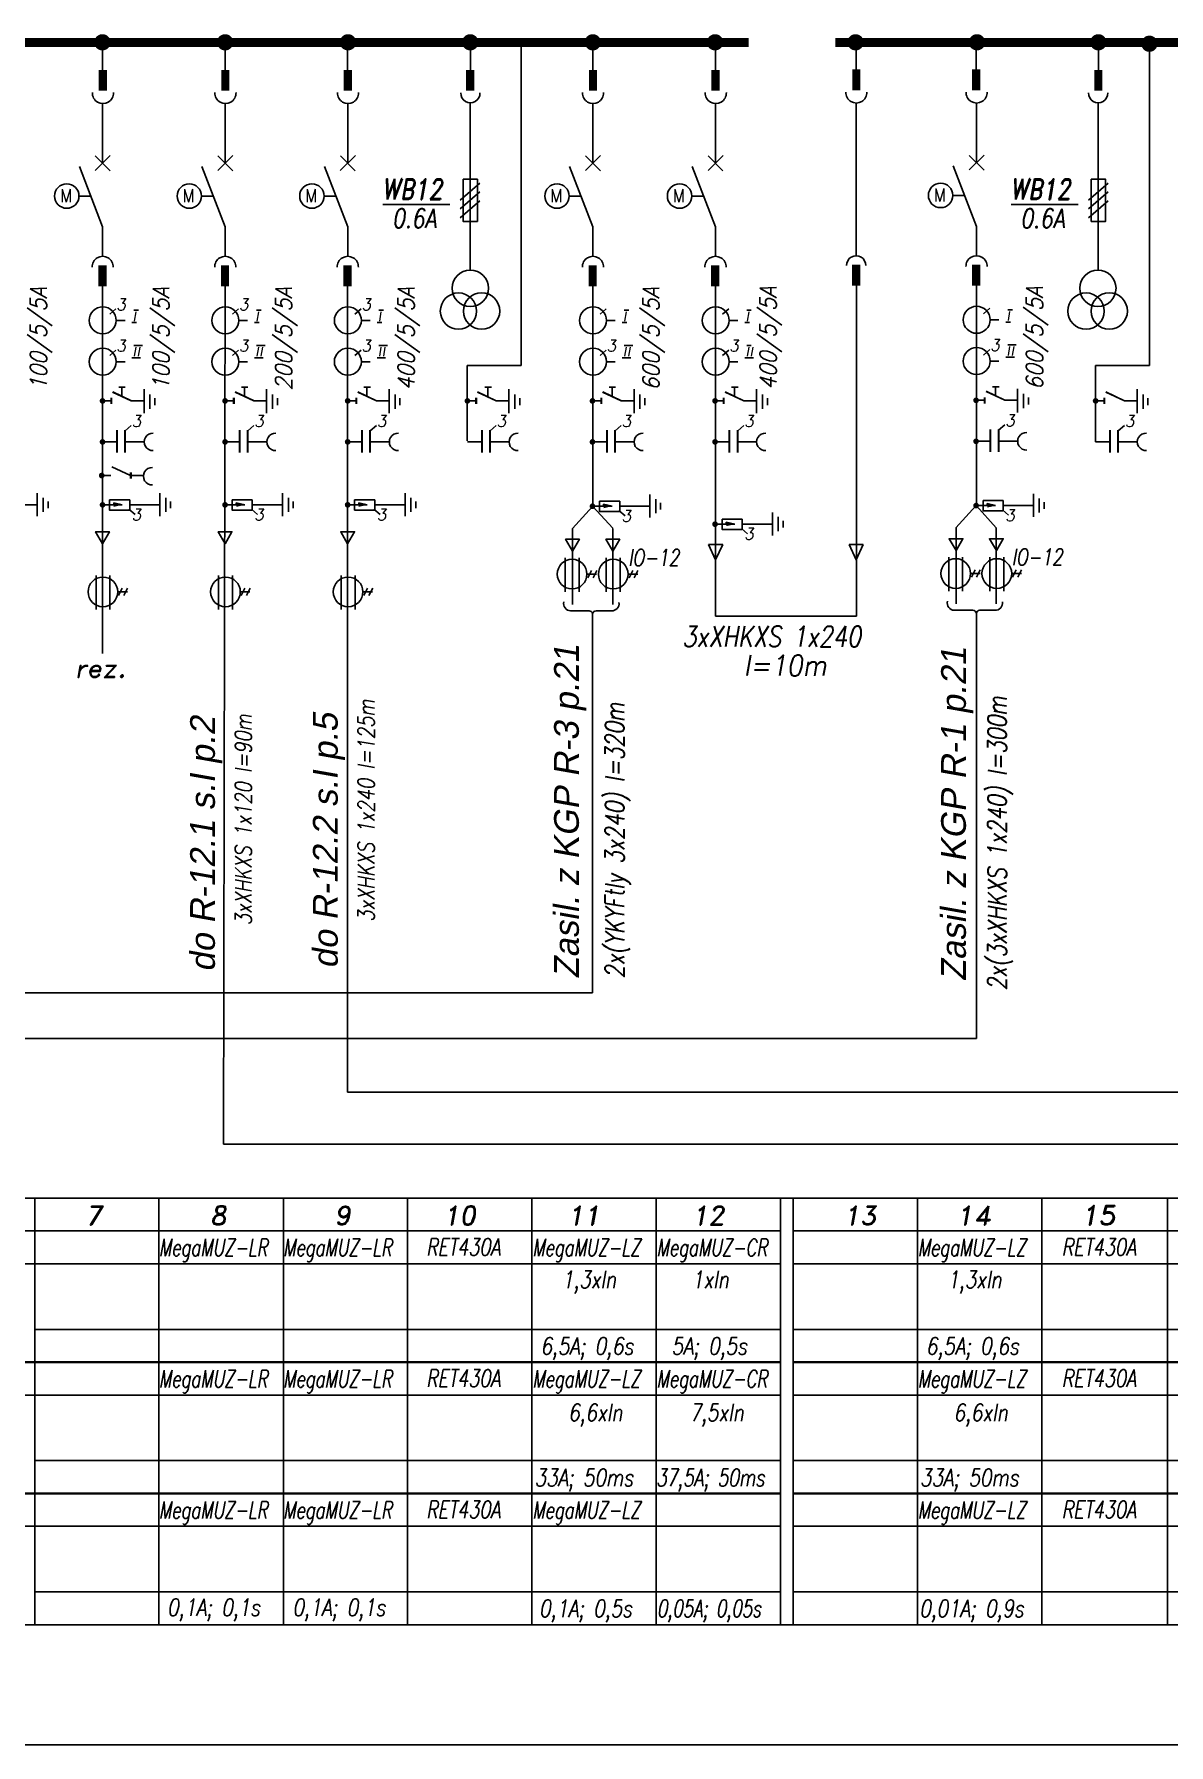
# Model space of a CAD drawing. Extents: x 5 to 594, y -5 to 420.
# Drawn here: x 129.7 to 281, y -0.3 to 227.9 of the extents above; entities that cross this region are included whole.
import ezdxf
from ezdxf.enums import TextEntityAlignment as Align

# ---------------------------------------------------------------- set-up
doc = ezdxf.new("R2010")
doc.units = 0
doc.header["$MEASUREMENT"] = 0
doc.layers.get('0').update_dxf_attribs({"linetype": 'CONTINUOUS'})
doc.styles.add('Arial', font='arial.ttf', dxfattribs={"width": 1.3, "oblique": 10, "height": 4})
doc.styles.add('ROMAND', font='romand', dxfattribs={"width": 0.7, "oblique": 10, "height": 3.5})
doc.styles.add('ROMANS', font='romans', dxfattribs={"width": 0.7, "oblique": 10, "height": 3.8})

msp = doc.modelspace()

# ---------------------------------------------------------------- linework, layer by layer
at = {"color": 7}
for p, q in [((138.78, 221.11), (138.78, 226.72)), ((155.13, 221.11), (155.13, 226.72)), ((171.48, 221.11), (171.48, 226.72)), ((187.85, 221.11), (187.85, 226.72)), ((204.18, 221.11), (204.18, 226.72)), ((220.53, 221.11), (220.53, 226.72)), ((239.31, 221.19), (239.31, 226.79)), ((255.33, 221.19), (255.33, 226.79)), ((271.64, 221.11), (271.64, 226.72)), ((138.79, 210.69), (138.79, 218.67)), ((138.79, 214.67), (138.79, 218.64)), ((155.14, 210.69), (155.14, 218.67)), ((155.14, 214.67), (155.14, 218.64)), ((171.49, 210.69), (171.49, 218.67)), ((171.49, 214.67), (171.49, 218.64)), ((187.84, 218.73), (187.84, 196.43)), ((204.19, 214.67), (204.19, 218.64)), ((204.19, 210.69), (204.19, 218.64)), ((220.54, 210.69), (220.54, 218.67)), ((220.54, 214.67), (220.54, 218.64)), ((239.31, 198.35), (239.31, 218.72)), ((255.36, 210.77), (255.36, 218.71)), ((271.6, 218.73), (271.6, 196.42)), ((138.79, 202.18), (135.69, 210.27)), ((137.8, 209.71), (139.81, 211.7)), ((139.8, 209.66), (137.82, 211.66)), ((155.14, 202.18), (152.04, 210.27)), ((154.15, 209.71), (156.16, 211.7)), ((156.15, 209.66), (154.17, 211.66)), ((171.49, 202.18), (168.39, 210.27)), ((170.5, 209.71), (172.51, 211.7)), ((172.5, 209.66), (170.53, 211.66)), ((204.19, 202.18), (201.09, 210.27)), ((203.2, 209.71), (205.21, 211.7)), ((205.2, 209.66), (203.23, 211.66)), ((220.54, 202.18), (217.44, 210.27)), ((219.55, 209.71), (221.56, 211.7)), ((221.55, 209.66), (219.58, 211.66)), ((255.36, 202.25), (252.25, 210.35)), ((254.37, 209.79), (256.38, 211.78)), ((256.37, 209.74), (254.39, 211.74)), ((189.12, 208.02), (186.48, 205.74)), ((272.93, 208.02), (270.29, 205.74)), ((135.64, 206.31), (137.2, 206.31)), ((151.99, 206.31), (153.55, 206.31)), ((168.34, 206.31), (169.9, 206.31)), ((189.12, 206.88), (186.48, 204.6)), ((189.12, 205.69), (186.48, 203.41)), ((201.04, 206.31), (202.6, 206.31)), ((217.39, 206.31), (218.95, 206.31)), ((252.2, 206.39), (253.77, 206.39)), ((272.93, 206.88), (270.29, 204.6)), ((272.93, 205.69), (270.29, 203.41)), ((176.19, 205.17), (185.13, 205.17)), ((259.99, 205.17), (268.94, 205.17)), ((138.79, 202.18), (138.79, 198.27)), ((155.14, 202.18), (155.14, 198.27)), ((171.49, 202.18), (171.49, 198.27)), ((204.19, 202.18), (204.19, 198.27)), ((220.54, 202.18), (220.54, 198.27)), ((255.36, 202.25), (255.36, 198.35)), ((138.78, 195.43), (138.78, 145.26)), ((155.13, 195.43), (154.93, 79.83)), ((171.48, 195.79), (171.48, 86.74)), ((204.18, 195.43), (204.18, 164.82)), ((220.53, 195.43), (220.53, 150.24)), ((239.34, 190.38), (239.34, 195.9)), ((255.35, 195.51), (255.35, 165.11)), ((139.74, 190.53), (140.57, 191.25)), ((140.58, 189.72), (141.78, 189.72)), ((142.96, 191.07), (143.58, 191.07)), ((156.1, 190.53), (156.92, 191.25)), ((156.93, 189.72), (158.13, 189.72)), ((159.31, 191.07), (159.93, 191.07)), ((172.45, 190.53), (173.27, 191.25)), ((173.28, 189.72), (174.48, 189.72)), ((175.66, 191.07), (176.28, 191.07)), ((205.15, 190.53), (205.97, 191.25)), ((205.98, 189.72), (207.18, 189.72)), ((208.36, 191.07), (208.98, 191.07)), ((221.5, 190.53), (222.32, 191.25)), ((222.33, 189.72), (223.53, 189.72)), ((224.71, 191.07), (225.33, 191.07)), ((239.34, 190.38), (239.34, 187.01)), ((256.31, 190.61), (257.14, 191.33)), ((257.15, 189.8), (258.34, 189.8)), ((259.27, 189.5), (259.89, 189.5)), ((259.53, 191.15), (260.15, 191.15)), ((142.7, 189.42), (143.32, 189.42)), ((159.05, 189.42), (159.67, 189.42)), ((175.4, 189.42), (176.02, 189.42)), ((208.1, 189.42), (208.72, 189.42)), ((224.45, 189.42), (225.07, 189.42)), ((139.74, 185.02), (140.57, 185.74)), ((142.96, 186.39), (143.58, 186.39)), ((143.49, 186.39), (144.11, 186.39)), ((156.1, 185.02), (156.92, 185.74)), ((159.31, 186.39), (159.93, 186.39)), ((159.84, 186.39), (160.46, 186.39)), ((172.45, 185.02), (173.27, 185.74)), ((175.66, 186.39), (176.28, 186.39)), ((176.19, 186.39), (176.81, 186.39)), ((205.15, 185.02), (205.97, 185.74)), ((208.36, 186.39), (208.98, 186.39)), ((208.89, 186.39), (209.51, 186.39)), ((221.5, 185.02), (222.32, 185.74)), ((224.71, 186.39), (225.33, 186.39)), ((239.34, 187.01), (239.34, 185.5)), ((239.34, 185.5), (239.34, 150.24)), ((256.31, 185.1), (257.14, 185.82)), ((259.53, 186.47), (260.15, 186.47)), ((260.06, 186.47), (260.68, 186.47)), ((140.58, 184.21), (141.78, 184.21)), ((142.7, 184.73), (143.32, 184.73)), ((143.23, 184.73), (143.85, 184.73)), ((156.93, 184.21), (158.13, 184.21)), ((159.05, 184.73), (159.67, 184.73)), ((159.58, 184.73), (160.2, 184.73)), ((173.28, 184.21), (174.48, 184.21)), ((175.4, 184.73), (176.02, 184.73)), ((175.93, 184.73), (176.55, 184.73)), ((205.98, 184.21), (207.18, 184.21)), ((208.1, 184.73), (208.72, 184.73)), ((208.64, 184.73), (209.26, 184.73)), ((222.33, 184.21), (223.53, 184.21)), ((224.45, 184.73), (225.07, 184.73)), ((224.99, 184.73), (225.61, 184.73)), ((257.15, 184.29), (258.34, 184.29)), ((259.27, 184.81), (259.89, 184.81)), ((259.8, 184.81), (260.42, 184.81)), ((144.32, 180.53), (144.32, 177.46)), ((144.32, 180.44), (144.32, 177.36)), ((160.67, 180.53), (160.67, 177.46)), ((160.67, 180.44), (160.67, 177.36)), ((177.02, 180.53), (177.02, 177.46)), ((177.02, 180.44), (177.02, 177.36)), ((193, 180.53), (193, 177.46)), ((193, 180.44), (193, 177.36)), ((209.68, 180.53), (209.68, 177.46)), ((209.68, 180.44), (209.68, 177.36)), ((226.03, 180.53), (226.03, 177.46)), ((226.03, 180.44), (226.03, 177.36)), ((260.85, 180.61), (260.85, 177.53)), ((260.85, 180.61), (260.85, 177.53)), ((260.85, 180.51), (260.85, 177.44)), ((260.85, 180.51), (260.85, 177.44)), ((276.8, 180.53), (276.8, 177.46)), ((276.8, 180.44), (276.8, 177.36)), ((138.78, 178.98), (139.97, 178.98)), ((139.92, 179.37), (139.92, 178.57)), ((139.97, 179.37), (139.97, 178.57)), ((142.62, 178.98), (140.12, 180.16)), ((142.64, 179), (140.14, 180.19)), ((142.62, 178.98), (144.32, 178.98)), ((145.11, 179.84), (145.11, 177.94)), ((145.76, 179.34), (145.76, 178.43)), ((155.13, 178.98), (156.32, 178.98)), ((156.27, 179.37), (156.27, 178.57)), ((156.32, 179.37), (156.32, 178.57)), ((158.97, 178.98), (156.47, 180.16)), ((158.99, 179), (156.49, 180.19)), ((158.97, 178.98), (160.67, 178.98)), ((161.46, 179.84), (161.46, 177.94)), ((162.11, 179.34), (162.11, 178.43)), ((171.48, 178.98), (172.67, 178.98)), ((172.62, 179.37), (172.62, 178.57)), ((172.67, 179.37), (172.67, 178.57)), ((175.32, 178.98), (172.82, 180.16)), ((175.34, 179), (172.84, 180.19)), ((175.32, 178.98), (177.02, 178.98)), ((177.81, 179.84), (177.81, 177.94)), ((178.46, 179.34), (178.46, 178.43)), ((187.46, 178.98), (188.65, 178.98)), ((188.6, 179.37), (188.6, 178.57)), ((188.65, 179.37), (188.65, 178.57)), ((191.3, 178.98), (188.8, 180.16)), ((191.31, 179), (188.82, 180.19)), ((191.3, 178.98), (193, 178.98)), ((193.79, 179.84), (193.79, 177.94)), ((194.44, 179.34), (194.44, 178.43)), ((204.14, 178.98), (205.33, 178.98)), ((205.28, 179.37), (205.28, 178.57)), ((205.33, 179.37), (205.33, 178.57)), ((207.98, 178.98), (205.48, 180.16)), ((208, 179), (205.5, 180.19)), ((207.98, 178.98), (209.68, 178.98)), ((210.47, 179.84), (210.47, 177.94)), ((211.12, 179.34), (211.12, 178.43)), ((220.49, 178.98), (221.68, 178.98)), ((221.63, 179.37), (221.63, 178.57)), ((221.68, 179.37), (221.68, 178.57)), ((224.33, 178.98), (221.83, 180.16)), ((224.35, 179), (221.85, 180.19)), ((224.33, 178.98), (226.03, 178.98)), ((226.82, 179.84), (226.82, 177.94)), ((227.47, 179.34), (227.47, 178.43)), ((255.31, 179.06), (256.5, 179.06)), ((256.45, 179.45), (256.45, 178.65)), ((256.5, 179.45), (256.5, 178.65)), ((259.15, 179.06), (256.65, 180.24)), ((259.16, 179.08), (256.67, 180.27)), ((259.15, 179.06), (260.85, 179.06)), ((259.15, 179.06), (260.85, 179.06)), ((261.64, 179.92), (261.64, 178.02)), ((261.64, 179.92), (261.64, 178.02)), ((262.29, 179.42), (262.29, 178.51)), ((262.29, 179.42), (262.29, 178.51)), ((271.26, 178.98), (272.45, 178.98)), ((272.4, 179.37), (272.4, 178.57)), ((272.45, 179.37), (272.45, 178.57)), ((275.1, 178.98), (272.6, 180.16)), ((275.12, 179), (272.62, 180.19)), ((275.1, 178.98), (276.8, 178.98)), ((277.59, 179.84), (277.59, 177.94)), ((278.24, 179.34), (278.24, 178.43)), ((258.32, 175.06), (259.15, 175.77)), ((138.78, 173.51), (140.7, 173.51)), ((141.78, 173.51), (144.34, 173.51)), ((141.8, 174.98), (142.62, 175.7)), ((155.13, 173.51), (157.06, 173.51)), ((158.13, 173.51), (160.69, 173.51)), ((158.15, 174.98), (158.97, 175.7)), ((171.48, 173.51), (173.41, 173.51)), ((174.48, 173.51), (177.04, 173.51)), ((174.5, 174.98), (175.32, 175.7)), ((187.46, 173.51), (189.38, 173.51)), ((190.46, 173.51), (193.01, 173.51)), ((190.47, 174.98), (191.29, 175.7)), ((204.14, 173.51), (206.06, 173.51)), ((207.14, 173.51), (209.7, 173.51)), ((207.16, 174.98), (207.98, 175.7)), ((220.49, 173.51), (222.41, 173.51)), ((223.49, 173.51), (226.05, 173.51)), ((223.51, 174.98), (224.33, 175.7)), ((255.31, 173.59), (257.23, 173.59)), ((258.31, 173.59), (260.87, 173.59)), ((258.31, 173.59), (260.87, 173.59)), ((271.23, 173.51), (273.19, 173.51)), ((274.26, 173.51), (276.82, 173.51)), ((274.28, 174.98), (275.1, 175.7)), ((138.67, 169.02), (139.87, 169.02)), ((142.52, 169.02), (140.02, 170.2)), ((142.52, 169.02), (144.22, 169.02)), ((142.53, 169.41), (142.53, 168.61)), ((142.58, 169.41), (142.58, 168.61)), ((130.08, 166.66), (130.08, 163.58)), ((146.43, 166.66), (146.43, 163.58)), ((162.78, 166.66), (162.78, 163.58)), ((179.13, 166.66), (179.13, 163.58)), ((130.08, 165.11), (126.06, 165.11)), ((130.87, 166.06), (130.87, 164.17)), ((131.52, 165.56), (131.52, 164.66)), ((138.84, 165.11), (141.39, 165.11)), ((139.71, 165.78), (142.41, 165.78)), ((141.4, 165.11), (140.27, 165.38)), ((140.27, 165.38), (140.27, 165.11)), ((142.29, 164.53), (143.12, 163.81)), ((142.41, 165.78), (142.41, 164.41)), ((146.43, 165.11), (142.41, 165.11)), ((147.22, 166.06), (147.22, 164.17)), ((147.87, 165.56), (147.87, 164.66)), ((155.19, 165.11), (157.74, 165.11)), ((156.06, 165.78), (158.76, 165.78)), ((157.75, 165.11), (156.62, 165.38)), ((156.62, 165.38), (156.62, 165.11)), ((158.64, 164.53), (159.47, 163.81)), ((158.76, 165.78), (158.76, 164.41)), ((162.78, 165.11), (158.76, 165.11)), ((163.57, 166.06), (163.57, 164.17)), ((164.22, 165.56), (164.22, 164.66)), ((171.54, 165.11), (174.09, 165.11)), ((172.41, 165.78), (175.11, 165.78)), ((174.1, 165.11), (172.97, 165.38)), ((172.97, 165.38), (172.97, 165.11)), ((174.99, 164.53), (175.82, 163.81)), ((175.11, 165.78), (175.11, 164.41)), ((179.13, 165.11), (175.11, 165.11)), ((179.92, 166.06), (179.92, 164.17)), ((180.57, 165.56), (180.57, 164.66)), ((201.47, 161.96), (204.12, 164.91)), ((204.2, 164.93), (206.75, 164.93)), ((206.84, 161.98), (204.2, 164.91)), ((205.07, 165.61), (207.77, 165.61)), ((206.76, 164.93), (205.63, 165.2)), ((205.63, 165.2), (205.63, 164.93)), ((207.65, 164.35), (208.48, 163.64)), ((207.77, 165.61), (207.77, 164.23)), ((211.79, 164.93), (207.77, 164.93)), ((211.79, 166.49), (211.79, 163.41)), ((212.58, 165.89), (212.58, 164)), ((213.23, 165.39), (213.23, 164.49)), ((252.63, 162.04), (255.29, 164.99)), ((255.36, 165.01), (257.91, 165.01)), ((258, 162.06), (255.37, 164.99)), ((256.24, 165.68), (258.93, 165.68)), ((257.92, 165.01), (256.8, 165.28)), ((256.8, 165.28), (256.8, 165.01)), ((258.82, 164.43), (259.64, 163.72)), ((258.93, 165.68), (258.93, 164.31)), ((262.96, 165.01), (258.93, 165.01)), ((262.96, 165.01), (258.93, 165.01)), ((262.95, 166.57), (262.95, 163.49)), ((262.95, 166.57), (262.95, 163.49)), ((263.74, 165.97), (263.74, 164.07)), ((263.74, 165.97), (263.74, 164.07)), ((264.39, 165.47), (264.39, 164.57)), ((264.39, 165.47), (264.39, 164.57)), ((220.55, 162.53), (223.1, 162.53)), ((221.42, 163.21), (224.12, 163.21)), ((223.11, 162.53), (221.98, 162.8)), ((221.98, 162.8), (221.98, 162.53)), ((224.12, 163.21), (224.12, 161.83)), ((228.14, 162.53), (224.12, 162.53)), ((228.14, 164.09), (228.14, 161.01)), ((228.93, 163.49), (228.93, 161.6)), ((229.58, 162.99), (229.58, 162.09)), ((252.65, 162.04), (252.65, 151.89)), ((258.01, 162.04), (258.01, 151.89)), ((201.48, 161.96), (201.48, 151.81)), ((206.84, 161.96), (206.84, 151.81)), ((220.57, 157.79), (219.62, 159.84)), ((220.57, 157.79), (221.52, 159.84)), ((224, 161.95), (224.83, 161.24)), ((239.31, 157.79), (238.37, 159.84)), ((239.31, 157.79), (240.26, 159.84)), ((200.49, 158.04), (200.49, 153.52)), ((202.35, 158.04), (202.35, 153.52)), ((205.98, 158.04), (205.98, 153.52)), ((207.84, 158.04), (207.84, 153.52)), ((251.66, 158.12), (251.66, 153.6)), ((253.51, 158.12), (253.51, 153.6)), ((257.15, 158.12), (257.15, 153.6)), ((259, 158.12), (259, 153.6)), ((137.91, 155.68), (137.91, 151.16)), ((139.76, 155.68), (139.76, 151.16)), ((154.26, 155.68), (154.26, 151.16)), ((156.11, 155.68), (156.11, 151.16)), ((170.61, 155.68), (170.61, 151.16)), ((172.46, 155.68), (172.46, 151.16)), ((203.4, 155.87), (204.68, 155.87)), ((204, 156.36), (203.51, 155.37)), ((204.7, 156.36), (204.21, 155.37)), ((208.91, 155.87), (210.19, 155.87)), ((209.51, 156.36), (209.02, 155.37)), ((210.21, 156.36), (209.72, 155.37)), ((254.57, 155.95), (255.84, 155.95)), ((255.17, 156.44), (254.68, 155.45)), ((255.87, 156.44), (255.37, 155.45)), ((260.08, 155.95), (261.35, 155.95)), ((260.68, 156.44), (260.18, 155.45)), ((261.38, 156.44), (260.88, 155.45)), ((140.82, 153.5), (142.09, 153.5)), ((141.42, 153.99), (140.92, 153)), ((142.12, 153.99), (141.62, 153)), ((157.17, 153.5), (158.44, 153.5)), ((157.77, 153.99), (157.27, 153)), ((158.47, 153.99), (157.97, 153)), ((173.52, 153.5), (174.79, 153.5)), ((174.12, 153.99), (173.62, 153)), ((174.82, 153.99), (174.32, 153)), ((201.19, 150.97), (203.72, 150.97)), ((204.16, 150.63), (204.16, 100)), ((204.61, 150.97), (206.67, 150.97)), ((252.35, 151.05), (254.89, 151.05)), ((255.35, 150.63), (255.35, 93.9)), ((255.77, 151.05), (257.84, 151.05)), ((220.53, 150.24), (239.34, 150.24)), ((255.35, 93.9), (10.18, 93.9)), ((171.48, 86.74), (443.47, 86.74)), ((448.8, 79.83), (154.93, 79.83)), ((8.48, 72.62), (431.96, 72.62)), ((229.23, 72.62), (229.23, 15.71)), ((230.9, 72.62), (230.9, 15.71)), ((247.48, 72.62), (247.48, 15.71)), ((264.07, 72.62), (264.07, 15.71)), ((280.86, 72.62), (280.86, 15.71)), ((8.48, 68.24), (229.23, 68.24)), ((230.9, 68.24), (431.96, 68.24)), ((8.48, 63.86), (229.23, 63.86)), ((230.9, 63.86), (431.96, 63.86)), ((129.73, 55.11), (229.23, 55.11)), ((230.9, 55.11), (331.22, 55.11)), ((96.56, 46.35), (229.23, 46.35)), ((230.9, 46.35), (431.96, 46.35)), ((129.73, 37.6), (229.23, 37.6)), ((230.9, 37.6), (331.22, 37.6)), ((96.56, 28.84), (229.23, 28.84)), ((230.9, 28.84), (431.96, 28.84)), ((129.73, 20.09), (212.65, 20.09)), ((212.65, 20.09), (229.23, 20.09)), ((230.9, 20.09), (264.07, 20.09)), ((264.07, 20.09), (331.22, 20.09)), ((8.48, 15.71), (431.96, 15.71)), ((234.01, 15.71), (234.04, 15.71))]:
    msp.add_line(p, q, dxfattribs=at)
for p, q in [((194.63, 226.63), (194.63, 183.68)), ((278.44, 226.63), (278.44, 183.68)), ((194.63, 183.68), (187.43, 183.68)), ((187.43, 183.68), (187.43, 173.63)), ((278.44, 183.68), (271.23, 183.68)), ((271.23, 183.68), (271.23, 173.51)), ((140.95, 180.79), (141.81, 180.79)), ((141.35, 179.52), (141.35, 180.79)), ((157.3, 180.79), (158.16, 180.79)), ((157.7, 179.52), (157.7, 180.79)), ((173.65, 180.79), (174.51, 180.79)), ((174.05, 179.52), (174.05, 180.79)), ((189.8, 180.79), (190.66, 180.79)), ((190.2, 179.52), (190.2, 180.79)), ((206.35, 180.79), (207.21, 180.79)), ((206.75, 179.52), (206.75, 180.79)), ((222.7, 180.79), (223.56, 180.79)), ((223.1, 179.52), (223.1, 180.79)), ((257.52, 180.87), (258.38, 180.87)), ((257.92, 179.6), (257.92, 180.87)), ((204.16, 100), (15.54, 100)), ((4.78, -0.31), (594, -0.31))]:
    msp.add_line(p, q)
at = {"color": 7, "lineweight": 35}
for p, q in [((96.56, 50.73), (229.23, 50.73)), ((230.9, 50.73), (431.96, 50.73)), ((96.56, 33.22), (229.23, 33.22)), ((230.9, 33.22), (431.96, 33.22))]:
    msp.add_line(p, q, dxfattribs=at)
at = {"color": 7}
for points, const_width in [([(37.23, 226.79), (224.96, 226.79)], 1.2), ([(236.55, 226.79), (432.5, 226.79)], 1.2), ([(140.7, 175.09), (140.7, 172.06)], 0.266), ([(141.78, 175.09), (141.78, 172.06)], 0.266), ([(157.06, 175.09), (157.06, 172.06)], 0.266), ([(158.13, 175.09), (158.13, 172.06)], 0.266), ([(173.41, 175.09), (173.41, 172.06)], 0.266), ([(174.48, 175.09), (174.48, 172.06)], 0.266), ([(189.38, 175.09), (189.38, 172.06)], 0.266), ([(190.46, 175.09), (190.46, 172.06)], 0.266), ([(206.06, 175.09), (206.06, 172.06)], 0.266), ([(207.14, 175.09), (207.14, 172.06)], 0.266), ([(222.41, 175.09), (222.41, 172.06)], 0.266), ([(223.49, 175.09), (223.49, 172.06)], 0.266), ([(257.23, 175.17), (257.23, 172.14)], 0.266), ([(258.31, 175.17), (258.31, 172.14)], 0.266), ([(273.19, 175.09), (273.19, 172.06)], 0.266), ([(274.26, 175.09), (274.26, 172.06)], 0.266)]:
    msp.add_lwpolyline(points, dxfattribs=dict(at, const_width=const_width))
for points, const_width in [([(138.22, 226.82, 1), (139.31, 226.82, 1)], 1.08), ([(154.59, 226.82, 1), (155.68, 226.82, 1)], 1.08), ([(170.98, 226.82, 1), (172.07, 226.82, 1)], 1.08), ([(187.29, 226.82, 1), (188.38, 226.82, 1)], 1.08), ([(203.64, 226.82, 1), (204.73, 226.82, 1)], 1.08), ([(219.95, 226.82, 1), (221.04, 226.82, 1)], 1.08), ([(238.69, 226.82, 1), (239.78, 226.82, 1)], 1.08), ([(254.89, 226.82, 1), (255.98, 226.82, 1)], 1.08), ([(271.08, 226.82, 1), (272.17, 226.82, 1)], 1.08), ([(277.89, 226.63, 1), (278.98, 226.63, 1)], 1.08), ([(138.59, 178.98, 1), (138.97, 178.98, 1)], 0.376), ([(154.94, 178.98, 1), (155.32, 178.98, 1)], 0.376), ([(171.29, 178.98, 1), (171.67, 178.98, 1)], 0.376), ([(187.27, 178.98, 1), (187.64, 178.98, 1)], 0.376), ([(203.95, 178.98, 1), (204.33, 178.98, 1)], 0.376), ([(220.3, 178.98, 1), (220.68, 178.98, 1)], 0.376), ([(255.12, 179.06, 1), (255.5, 179.06, 1)], 0.376), ([(271.07, 178.98, 1), (271.45, 178.98, 1)], 0.376), ([(138.59, 173.51, 1), (138.97, 173.51, 1)], 0.376), ([(154.94, 173.51, 1), (155.32, 173.51, 1)], 0.376), ([(171.29, 173.51, 1), (171.67, 173.51, 1)], 0.376), ([(203.95, 173.51, 1), (204.33, 173.51, 1)], 0.376), ([(220.3, 173.51, 1), (220.68, 173.51, 1)], 0.376), ([(255.12, 173.59, 1), (255.5, 173.59, 1)], 0.376), ([(138.48, 169.02, 1), (138.86, 169.02, 1)], 0.376), ([(138.59, 165.11, 1), (138.97, 165.11, 1)], 0.376), ([(154.94, 165.11, 1), (155.32, 165.11, 1)], 0.376), ([(171.29, 165.11, 1), (171.67, 165.11, 1)], 0.376), ([(203.95, 164.93, 1), (204.33, 164.93, 1)], 0.376), ([(255.12, 165.01, 1), (255.5, 165.01, 1)], 0.376), ([(220.3, 162.53, 1), (220.68, 162.53, 1)], 0.376)]:
    msp.add_lwpolyline(points, format="xyb", close=True, dxfattribs=dict(at, const_width=const_width))
at = {"const_width": 1.1}
for points in [[(138.81, 223.13), (138.81, 220.35)], [(155.16, 223.13), (155.16, 220.35)], [(171.51, 223.13), (171.51, 220.35)], [(187.82, 223.13), (187.82, 220.35)], [(204.21, 223.13), (204.21, 220.35)], [(220.56, 223.13), (220.56, 220.35)], [(239.34, 223.21), (239.34, 220.43)], [(255.33, 223.21), (255.33, 220.43)], [(271.62, 223.13), (271.62, 220.35)], [(138.77, 197.06), (138.77, 194.28)], [(155.12, 197.06), (155.12, 194.28)], [(171.47, 197.06), (171.47, 194.28)], [(204.17, 197.06), (204.17, 194.28)], [(220.52, 197.06), (220.52, 194.28)], [(239.3, 197.14), (239.3, 194.36)], [(255.33, 197.14), (255.33, 194.36)]]:
    msp.add_lwpolyline(points, dxfattribs=at)
at = {"color": 7}
for points in [[(186.87, 208.56), (186.87, 202.93), (188.78, 202.93), (188.78, 208.56)], [(270.68, 208.56), (270.68, 202.93), (272.59, 202.93), (272.59, 208.56)]]:
    msp.add_lwpolyline(points, close=True, dxfattribs=at)
for points in [[(139.71, 165.78), (139.71, 164.41), (142.41, 164.41)], [(156.06, 165.78), (156.06, 164.41), (158.76, 164.41)], [(172.41, 165.78), (172.41, 164.41), (175.11, 164.41)], [(205.07, 165.61), (205.07, 164.23), (207.77, 164.23)], [(256.24, 165.68), (256.24, 164.31), (258.93, 164.31)], [(221.42, 163.21), (221.42, 161.83), (224.12, 161.83)], [(219.62, 159.84), (221.52, 159.84)], [(238.37, 159.84), (240.26, 159.84)]]:
    msp.add_lwpolyline(points, dxfattribs=at)
for points in [[(129.73, 72.62), (129.73, 15.71)], [(146.31, 72.62), (146.31, 15.71)], [(162.9, 72.62), (162.9, 15.71)], [(179.48, 72.62), (179.48, 15.71)], [(196.06, 72.62), (196.06, 15.71)], [(212.65, 72.62), (212.65, 15.71)]]:
    msp.add_lwpolyline(points)
for centre, radius in [((134.01, 206.31), 1.63), ((150.36, 206.31), 1.63), ((166.71, 206.31), 1.63), ((199.41, 206.31), 1.63), ((215.76, 206.31), 1.63), ((250.58, 206.39), 1.63), ((187.84, 194), 2.42), ((271.56, 194), 2.42), ((186.26, 190.96), 2.42), ((189.35, 190.97), 2.42), ((269.98, 190.96), 2.42), ((273.08, 190.97), 2.42), ((138.81, 189.72), 1.8), ((155.16, 189.72), 1.8), ((171.51, 189.72), 1.8), ((204.22, 189.72), 1.8), ((220.57, 189.72), 1.8), ((255.38, 189.8), 1.8), ((138.81, 184.21), 1.8), ((155.16, 184.21), 1.8), ((171.51, 184.21), 1.8), ((204.22, 184.21), 1.8), ((220.57, 184.21), 1.8), ((255.38, 184.29), 1.8), ((201.42, 155.87), 1.98), ((206.91, 155.87), 1.98), ((252.59, 155.95), 1.98), ((258.08, 155.95), 1.98), ((138.83, 153.5), 1.98), ((155.18, 153.5), 1.98), ((171.53, 153.5), 1.98)]:
    msp.add_circle(centre, radius, dxfattribs=at)
for centre, radius, start, end in [((138.83, 220.05), 1.41, 177.9025, 2.0975), ((155.18, 220.05), 1.41, 177.9025, 2.0975), ((171.53, 220.05), 1.41, 177.9025, 2.0975), ((187.85, 220.02), 1.28, 177.9025, 2.0975), ((204.21, 220.05), 1.41, 177.9025, 2.0975), ((220.59, 220.05), 1.41, 177.9025, 2.0975), ((239.34, 220.13), 1.41, 177.9025, 2.0975), ((255.38, 220.13), 1.41, 177.9025, 2.0975), ((271.6, 220.02), 1.28, 177.9025, 2.0975), ((138.8, 196.86), 1.41, 357.9025, 182.0975), ((155.15, 196.86), 1.41, 357.9025, 182.0975), ((171.5, 196.86), 1.41, 357.9025, 182.0975), ((204.2, 196.86), 1.41, 357.9025, 182.0975), ((220.55, 196.86), 1.41, 357.9025, 182.0975), ((239.32, 197.07), 1.28, 357.9025, 182.0975), ((255.37, 196.94), 1.41, 357.9025, 182.0975), ((145.5, 173.51), 1.17, 87.7083, 272.2917), ((161.86, 173.51), 1.17, 87.7083, 272.2917), ((178.21, 173.51), 1.17, 87.7083, 272.2917), ((194.18, 173.51), 1.17, 87.7083, 272.2917), ((210.86, 173.51), 1.17, 87.7083, 272.2917), ((227.21, 173.51), 1.17, 87.7083, 272.2917), ((262.03, 173.59), 1.17, 87.7083, 272.2917), ((262.03, 173.59), 1.17, 87.7083, 272.2917), ((277.99, 173.51), 1.17, 87.7083, 272.2917), ((145.4, 168.93), 1.17, 87.7083, 272.2917), ((201.25, 151.93), 0.959, 165.9545, 268.4964), ((203.69, 150.48), 0.49, 16.0803, 90.1947), ((204.63, 150.48), 0.49, 93.1324, 164.4988), ((206.71, 151.94), 0.971, 267.7318, 7.8522), ((252.42, 152.01), 0.959, 165.9545, 268.4964), ((254.86, 150.56), 0.49, 4.2761, 90.1947), ((255.84, 150.57), 0.49, 93.1324, 176.6139), ((257.88, 152.02), 0.971, 267.7318, 7.8522)]:
    msp.add_arc(centre, radius, start, end, dxfattribs=at)
for points in [[(141.4, 165.11), (140.27, 165.38), (140.27, 164.84)], [(157.75, 165.11), (156.62, 165.38), (156.62, 164.84)], [(174.1, 165.11), (172.97, 165.38), (172.97, 164.84)], [(206.76, 164.93), (205.63, 165.2), (205.63, 164.66)], [(257.92, 165.01), (256.8, 165.28), (256.8, 164.74)], [(223.11, 162.53), (221.98, 162.8), (221.98, 162.26)]]:
    msp.add_solid(points, dxfattribs=at)

# ---------------------------------------------------------------- texts
at = {"color": 7, "oblique": 10}
for s, height, style, width, p in [('WB12', 2.75, 'ROMAND', 0.8, (176, 205.85)), ('WB12', 2.75, 'ROMAND', 0.8, (259.8, 205.85)), ('0.6A', 2.53, 'ROMANS', 0.8, (177.39, 202.07)), ('0.6A', 2.53, 'ROMANS', 0.8, (261.2, 202.07)), ('3', 1.58, 'ROMANS', 0.9, (140.65, 191.06)), ('3', 1.58, 'ROMANS', 0.9, (157, 191.06)), ('3', 1.58, 'ROMANS', 0.9, (173.35, 191.06)), ('I', 1.21, 'ROMANS', 0.9, (142.82, 189.63)), ('I', 1.21, 'ROMANS', 0.9, (159.17, 189.63)), ('I', 1.21, 'ROMANS', 0.9, (175.52, 189.63)), ('I', 1.21, 'ROMANS', 0.9, (208.22, 189.63)), ('I', 1.21, 'ROMANS', 0.9, (224.58, 189.63)), ('I', 1.21, 'ROMANS', 0.9, (259.39, 189.71)), ('3', 1.58, 'ROMANS', 0.9, (257.22, 185.63)), ('3', 1.58, 'ROMANS', 0.9, (140.65, 185.55)), ('I', 1.21, 'ROMANS', 0.9, (142.82, 184.95)), ('I', 1.21, 'ROMANS', 0.9, (143.36, 184.95)), ('3', 1.58, 'ROMANS', 0.9, (157, 185.55)), ('I', 1.21, 'ROMANS', 0.9, (159.17, 184.95)), ('I', 1.21, 'ROMANS', 0.9, (159.71, 184.95)), ('3', 1.58, 'ROMANS', 0.9, (173.35, 185.55)), ('I', 1.21, 'ROMANS', 0.9, (175.52, 184.95)), ('I', 1.21, 'ROMANS', 0.9, (176.06, 184.95)), ('3', 1.58, 'ROMANS', 0.9, (206.05, 185.55)), ('I', 1.21, 'ROMANS', 0.9, (208.22, 184.95)), ('I', 1.21, 'ROMANS', 0.9, (208.76, 184.95)), ('3', 1.58, 'ROMANS', 0.9, (222.4, 185.55)), ('I', 1.21, 'ROMANS', 0.9, (224.58, 184.95)), ('I', 1.21, 'ROMANS', 0.9, (225.11, 184.95)), ('I', 1.21, 'ROMANS', 0.9, (259.39, 185.03)), ('I', 1.21, 'ROMANS', 0.9, (259.93, 185.03)), ('3', 1.58, 'ROMANS', 0.9, (142.7, 175.5)), ('3', 1.58, 'ROMANS', 0.9, (159.05, 175.5)), ('3', 1.58, 'ROMANS', 0.9, (175.4, 175.5)), ('3', 1.58, 'ROMANS', 0.9, (191.38, 175.5)), ('3', 1.58, 'ROMANS', 0.9, (208.06, 175.5)), ('3', 1.58, 'ROMANS', 0.9, (224.41, 175.5)), ('3', 1.58, 'ROMANS', 0.9, (259.23, 175.58)), ('3', 1.58, 'ROMANS', 0.9, (275.18, 175.5)), ('3', 1.58, 'ROMANS', 0.9, (142.7, 163.02)), ('3', 1.58, 'ROMANS', 0.9, (159.05, 163.02)), ('3', 1.58, 'ROMANS', 0.9, (175.4, 163.02)), ('3', 1.58, 'ROMANS', 0.9, (208.06, 162.84)), ('3', 1.58, 'ROMANS', 0.9, (259.23, 162.92)), ('3', 1.58, 'ROMANS', 0.9, (224.41, 160.45)), ('IO-12', 2.2, 'ROMAND', 0.75, (208.91, 156.98)), ('IO-12', 2.2, 'ROMAND', 0.75, (260.07, 157.06)), ('3xXHKXS 1x240', 2.75, 'ROMANS', 0.8, (216.12, 146.16)), ('l=10m', 2.75, 'ROMANS', 0.9, (224.32, 142.32)), ('rez.', 2.4, 'ROMAND', 1.1, (135.06, 142.09)), ('MegaMUZ-LR', 2.3, 'ROMAND', 0.7, (146.3, 64.88)), ('MegaMUZ-LR', 2.3, 'ROMAND', 0.7, (162.88, 64.88)), ('RET430A', 2.3, 'ROMAND', 0.75, (181.95, 64.95)), ('MegaMUZ-LZ', 2.3, 'ROMAND', 0.7, (196.11, 64.88)), ('MegaMUZ-CR', 2.3, 'ROMAND', 0.7, (212.69, 64.88)), ('MegaMUZ-LZ', 2.3, 'ROMAND', 0.7, (247.53, 64.88)), ('RET430A', 2.3, 'ROMAND', 0.75, (266.74, 64.95)), ('1,3xIn', 2.3, 'ROMANS', 0.78, (200.07, 60.61)), ('1xIn', 2.3, 'ROMANS', 0.78, (217.39, 60.61)), ('1,3xIn', 2.3, 'ROMANS', 0.78, (251.49, 60.61)), ('6,5A; 0,6s', 2.3, 'ROMANS', 0.78, (197.21, 51.74)), ('5A; 0,5s', 2.3, 'ROMANS', 0.78, (214.67, 51.74)), ('6,5A; 0,6s', 2.3, 'ROMANS', 0.78, (248.63, 51.74)), ('MegaMUZ-LR', 2.3, 'ROMAND', 0.7, (146.3, 47.37)), ('MegaMUZ-LR', 2.3, 'ROMAND', 0.7, (162.88, 47.37)), ('RET430A', 2.3, 'ROMAND', 0.75, (181.95, 47.44)), ('MegaMUZ-LZ', 2.3, 'ROMAND', 0.7, (196.11, 47.37)), ('MegaMUZ-CR', 2.3, 'ROMAND', 0.7, (212.69, 47.37)), ('MegaMUZ-LZ', 2.3, 'ROMAND', 0.7, (247.53, 47.37)), ('RET430A', 2.3, 'ROMAND', 0.75, (266.74, 47.44)), ('6,6xIn', 2.3, 'ROMANS', 0.78, (200.9, 42.87)), ('7,5xIn', 2.3, 'ROMANS', 0.78, (217.1, 42.87)), ('6,6xIn', 2.3, 'ROMANS', 0.78, (252.32, 42.87)), ('33A; 50ms', 2.3, 'ROMANS', 0.78, (196.41, 34.19)), ('37,5A; 50ms', 2.3, 'ROMANS', 0.73, (212.61, 34.19)), ('33A; 50ms', 2.3, 'ROMANS', 0.78, (247.83, 34.19)), ('MegaMUZ-LR', 2.3, 'ROMAND', 0.7, (146.3, 29.86)), ('MegaMUZ-LR', 2.3, 'ROMAND', 0.7, (162.88, 29.86)), ('RET430A', 2.3, 'ROMAND', 0.75, (181.95, 29.93)), ('MegaMUZ-LZ', 2.3, 'ROMAND', 0.7, (196.11, 29.86)), ('MegaMUZ-LZ', 2.3, 'ROMAND', 0.7, (247.53, 29.86)), ('RET430A', 2.3, 'ROMAND', 0.75, (266.74, 29.93)), ('0,1A; 0,1s', 2.3, 'ROMANS', 0.78, (147.4, 16.87)), ('0,1A; 0,1s', 2.3, 'ROMANS', 0.78, (164.12, 16.87)), ('0,1A; 0,5s', 2.3, 'ROMANS', 0.78, (197.02, 16.73)), ('0,05A; 0,05s', 2.3, 'ROMANS', 0.7, (212.74, 16.73)), ('0,01A; 0,9s', 2.3, 'ROMANS', 0.78, (247.74, 16.73))]:
    msp.add_text(s, height=height, dxfattribs=dict(at, style=style, width=width)).set_placement(p)
at = {"color": 7, "style": 'ROMAND', "width": 0.9}
for p in [(133.11, 205.5), (149.46, 205.5), (165.81, 205.5), (198.51, 205.5), (214.86, 205.5), (249.68, 205.58)]:
    msp.add_text('M', height=1.74, dxfattribs=at).set_placement(p)
at = {"color": 7, "style": 'ROMANS'}
for s, height, oblique, width, p in [('100/5/5A', 2.2, 15, 0.9, (131.34, 180.36)), ('100/5/5A', 2.2, 15, 0.9, (147.69, 180.36)), ('200/5/5A', 2.2, 15, 0.9, (164.04, 180.36)), ('400/5/5A', 2.2, 15, 0.9, (180.39, 180.36)), ('600/5/5A', 2.2, 15, 0.9, (213.05, 180.36)), ('400/5/5A', 2.2, 15, 0.9, (228.68, 180.44)), ('600/5/5A', 2.2, 15, 0.9, (264.21, 180.44)), ('2x(3xXHKXS 1x240) l=300m', 2.5, 10, 0.8, (259.36, 100.31)), ('3xXHKXS 1x120 l=90m', 2.2, 10, 0.8, (158.66, 109.02)), ('3xXHKXS 1x240 l=125m', 2.2, 10, 0.8, (175.05, 109.48)), ('2x(YKYFtly 3x240) l=320m', 2.5, 10, 0.8, (208.35, 101.95))]:
    msp.add_text(s, height=height, rotation=90, dxfattribs=dict(at, oblique=oblique, width=width)).set_placement(p)
at = {"color": 7, "style": 'Arial', "oblique": 10}
for s, p in [('Zasil. z KGP R-3 p.21', (202.32, 101.89)), ('Zasil. z KGP R-1 p.21', (253.95, 101.55)), ('do R-12.1 s.I p.2', (153.77, 102.8)), ('do R-12.2 s.I p.5', (170.15, 103.24))]:
    msp.add_text(s, height=3.3, rotation=90, dxfattribs=at).set_placement(p)
at = {"color": 7, "style": 'ROMAND', "oblique": 10}
for s, p in [('7', (136.55, 69.04)), ('8', (153.13, 69.04)), ('9', (169.72, 69.04)), ('10', (184.24, 69.04)), ('11', (200.82, 69.04)), ('12', (217.41, 69.04)), ('13', (237.66, 69.04))]:
    msp.add_text(s, height=2.52, dxfattribs=at).set_placement(p)
for s, height, p, p2 in [('14', 2.525, (252.66, 69.04), (257.23, 69.04)), ('15', 2.593, (269.31, 69.04), (273.88, 69.04))]:
    msp.add_text(s, height=height, dxfattribs=at).set_placement(p, p2, align=Align.ALIGNED)

# ---------------------------------------------------------------- meshes
at = {"color": 7}
mesh = msp.add_polyface(dxfattribs=at)
corners = [(138.78, 159.92), (139.7, 161.52), (137.86, 161.52)]
mesh.append_faces([[corners[k] for k in face] for face in [(0, 1, 2)]], dxfattribs={"color": 7})
mesh = msp.add_polyface(dxfattribs=at)
corners = [(155.13, 159.92), (156.05, 161.52), (154.21, 161.52)]
mesh.append_faces([[corners[k] for k in face] for face in [(0, 1, 2)]], dxfattribs={"color": 7})
mesh = msp.add_polyface(dxfattribs=at)
corners = [(171.48, 159.92), (172.4, 161.52), (170.56, 161.52)]
mesh.append_faces([[corners[k] for k in face] for face in [(0, 1, 2)]], dxfattribs={"color": 7})
mesh = msp.add_polyface(dxfattribs=at)
corners = [(201.48, 158.92), (202.39, 160.51), (200.55, 160.51)]
mesh.append_faces([[corners[k] for k in face] for face in [(0, 1, 2)]], dxfattribs={"color": 7})
mesh = msp.add_polyface(dxfattribs=at)
corners = [(206.85, 158.92), (205.93, 160.51), (207.77, 160.51)]
mesh.append_faces([[corners[k] for k in face] for face in [(0, 1, 2)]], dxfattribs={"color": 7})
mesh = msp.add_polyface(dxfattribs=at)
corners = [(252.64, 159), (253.56, 160.59), (251.72, 160.59)]
mesh.append_faces([[corners[k] for k in face] for face in [(0, 1, 2)]], dxfattribs={"color": 7})
mesh = msp.add_polyface(dxfattribs=at)
corners = [(258.02, 159), (257.1, 160.59), (258.94, 160.59)]
mesh.append_faces([[corners[k] for k in face] for face in [(0, 1, 2)]], dxfattribs={"color": 7})

doc.saveas('drawing.dxf')
